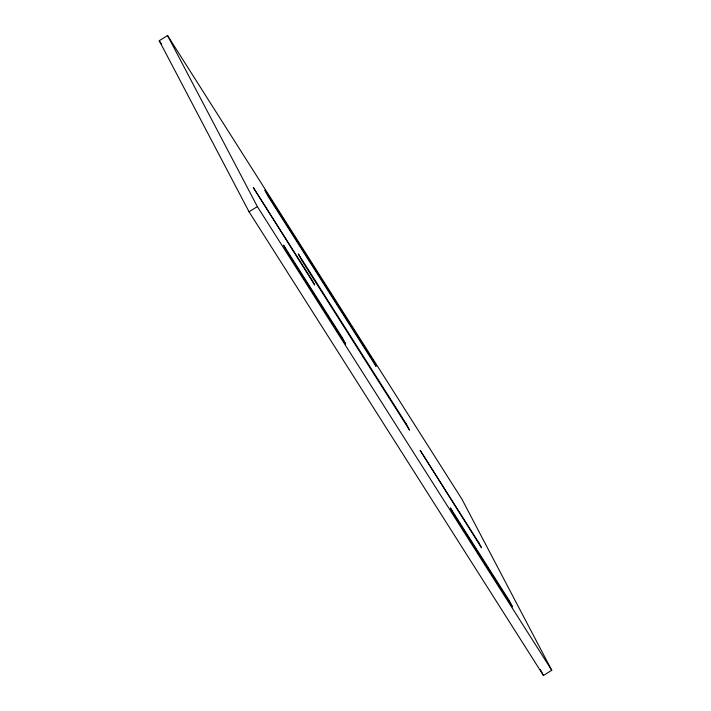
<?xml version="1.0" encoding="UTF-8"?>
<svg xmlns="http://www.w3.org/2000/svg" width="711" height="711" viewBox="0 0 711 711"><rect width="100%" height="100%" fill="white"/><g stroke="black" fill="none" stroke-linecap="round" stroke-linejoin="round"><path stroke-width="1.07" d="M159.237 40.714L167.565 35.55L461.963 499.238L551.763 670.286L543.435 675.45L249.037 211.762L159.237 40.714L161.619 44.464M249.037 211.762L257.364 206.599L167.565 35.55M257.364 206.599L551.763 670.286M540.342 669.549L543.435 675.45M372.822 360.184L264.874 190.157L268.136 196.378L376.083 366.396L372.822 360.184M406.292 423.934L298.344 253.916L301.606 260.137L409.554 430.155L406.292 423.934M312.218 280.347L253.338 187.606L314.671 285.013L312.218 280.347M479.045 543.106L420.165 450.365L481.498 547.772L479.045 543.106M342.426 337.885L283.547 245.144L286.809 251.365L345.688 344.097L342.426 337.885M509.254 600.635L450.374 507.903L453.636 514.124L512.515 606.856L509.254 600.635"/></g></svg>
